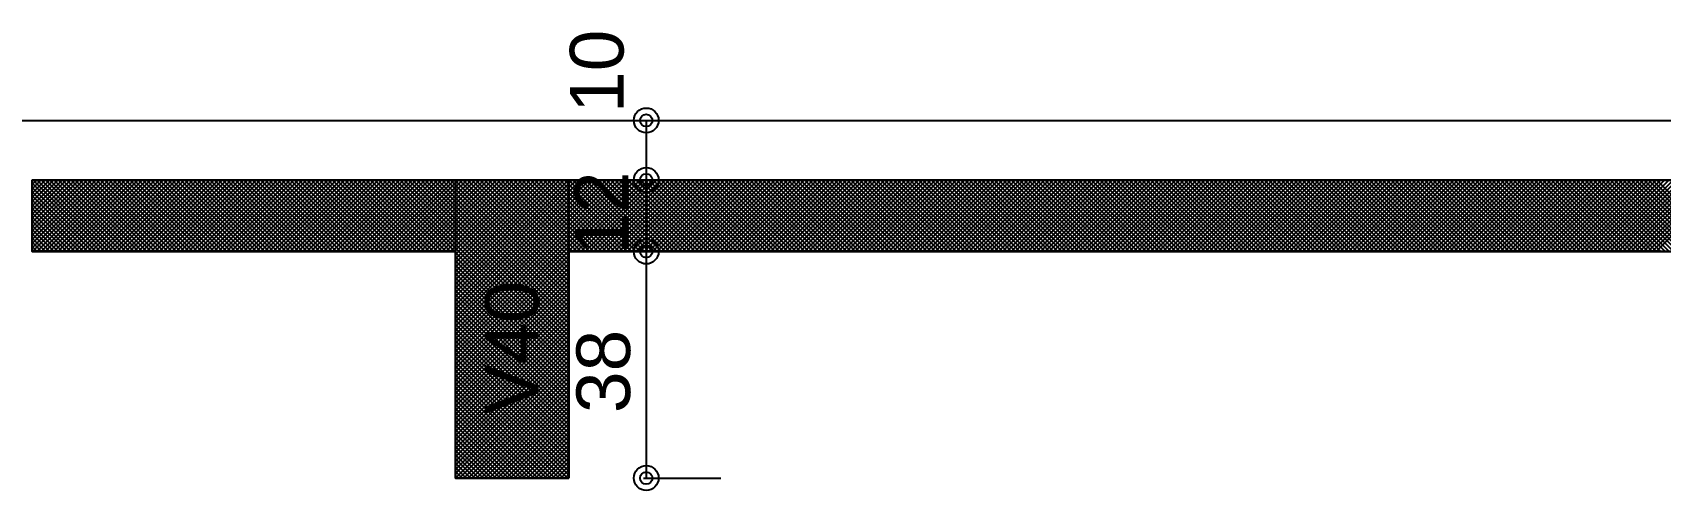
# Model space of a CAD drawing. Extents: x 0 to 119, y 0 to 84.
# Drawn here: x 45.95 to 51.41, y 77.29 to 78.83 of the extents above; entities that cross this region are included whole.
import ezdxf

# ---------------------------------------------------------------- set-up
doc = ezdxf.new("R2010")
doc.units = 0
doc.header["$MEASUREMENT"] = 0
for name, color, linetype in [('29', 9, 'CONTINUOUS'), ('3', 7, 'CONTINUOUS'), ('32', 250, 'CONTINUOUS'), ('6', 178, 'CONTINUOUS')]:
    doc.layers.add(name, color=color, linetype=linetype)
doc.styles.add('TQS_ARIAL', font='arial.ttf')

msp = doc.modelspace()

# ---------------------------------------------------------------- linework, layer by layer
at = {"layer": '29', "color": 9, "linetype": 'Continuous'}
for p, q in [((45.945593, 78.10481), (46.173057, 78.332273)), ((45.945593, 78.118952), (46.158915, 78.332273)), ((45.945593, 78.133094), (46.144773, 78.332273)), ((45.945593, 78.147236), (46.13063, 78.332273)), ((45.945593, 78.161378), (46.116488, 78.332273)), ((45.945593, 78.175521), (46.102346, 78.332273)), ((45.945593, 78.189663), (46.088204, 78.332273)), ((45.945593, 78.203805), (46.074062, 78.332273)), ((45.945593, 78.217947), (46.05992, 78.332273)), ((45.945593, 78.232089), (46.045778, 78.332273)), ((45.945593, 78.246231), (46.031636, 78.332273)), ((45.945593, 78.260373), (46.017493, 78.332273)), ((45.945593, 78.274516), (46.003351, 78.332273)), ((45.945593, 78.288658), (45.989209, 78.332273)), ((45.945593, 78.3028), (45.975067, 78.332273)), ((45.945593, 78.316942), (45.960925, 78.332273)), ((45.945593, 78.321352), (46.174672, 78.092273)), ((45.945593, 78.30721), (46.16053, 78.092273)), ((45.945593, 78.293068), (46.146388, 78.092273)), ((45.947199, 78.092273), (46.187199, 78.332273)), ((45.948815, 78.332273), (46.188815, 78.092273)), ((45.961341, 78.092273), (46.201341, 78.332273)), ((45.962957, 78.332273), (46.202957, 78.092273)), ((45.975483, 78.092273), (46.215483, 78.332273)), ((45.977099, 78.332273), (46.217099, 78.092273)), ((45.989625, 78.092273), (46.229625, 78.332273)), ((45.991241, 78.332273), (46.231241, 78.092273)), ((46.003768, 78.092273), (46.243768, 78.332273)), ((46.005383, 78.332273), (46.245383, 78.092273)), ((46.01791, 78.092273), (46.25791, 78.332273)), ((46.019525, 78.332273), (46.259525, 78.092273)), ((46.032052, 78.092273), (46.272052, 78.332273)), ((46.033667, 78.332273), (46.273667, 78.092273)), ((46.046194, 78.092273), (46.286194, 78.332273)), ((46.04781, 78.332273), (46.28781, 78.092273)), ((46.060336, 78.092273), (46.300336, 78.332273)), ((46.061952, 78.332273), (46.301952, 78.092273)), ((46.074478, 78.092273), (46.314478, 78.332273)), ((46.076094, 78.332273), (46.316094, 78.092273)), ((46.08862, 78.092273), (46.32862, 78.332273)), ((46.090236, 78.332273), (46.330236, 78.092273)), ((46.102763, 78.092273), (46.342763, 78.332273)), ((46.104378, 78.332273), (46.344378, 78.092273)), ((46.116905, 78.092273), (46.356905, 78.332273)), ((46.11852, 78.332273), (46.35852, 78.092273)), ((46.131047, 78.092273), (46.371047, 78.332273)), ((46.132662, 78.332273), (46.372662, 78.092273)), ((46.145189, 78.092273), (46.385189, 78.332273)), ((46.146804, 78.332273), (46.386804, 78.092273)), ((46.159331, 78.092273), (46.399331, 78.332273)), ((46.160947, 78.332273), (46.400947, 78.092273)), ((46.173473, 78.092273), (46.413473, 78.332273)), ((46.175089, 78.332273), (46.415089, 78.092273)), ((46.187615, 78.092273), (46.427615, 78.332273)), ((46.189231, 78.332273), (46.429231, 78.092273)), ((46.201757, 78.092273), (46.441757, 78.332273)), ((46.203373, 78.332273), (46.443373, 78.092273)), ((46.2159, 78.092273), (46.4559, 78.332273)), ((46.217515, 78.332273), (46.457515, 78.092273)), ((46.230042, 78.092273), (46.470042, 78.332273)), ((46.231657, 78.332273), (46.471657, 78.092273)), ((46.244184, 78.092273), (46.484184, 78.332273)), ((46.245799, 78.332273), (46.485799, 78.092273)), ((46.258326, 78.092273), (46.498326, 78.332273)), ((46.259942, 78.332273), (46.499942, 78.092273)), ((46.272468, 78.092273), (46.512468, 78.332273)), ((46.274084, 78.332273), (46.514084, 78.092273)), ((46.28661, 78.092273), (46.52661, 78.332273)), ((46.288226, 78.332273), (46.528226, 78.092273)), ((46.300752, 78.092273), (46.540752, 78.332273)), ((46.302368, 78.332273), (46.542368, 78.092273)), ((46.314895, 78.092273), (46.554895, 78.332273)), ((46.31651, 78.332273), (46.55651, 78.092273)), ((46.329037, 78.092273), (46.569037, 78.332273)), ((46.330652, 78.332273), (46.570652, 78.092273)), ((46.343179, 78.092273), (46.583179, 78.332273)), ((46.344794, 78.332273), (46.584794, 78.092273)), ((46.357321, 78.092273), (46.597321, 78.332273)), ((46.358936, 78.332273), (46.598936, 78.092273)), ((46.371463, 78.092273), (46.611463, 78.332273)), ((46.373079, 78.332273), (46.613079, 78.092273)), ((46.385605, 78.092273), (46.625605, 78.332273)), ((46.387221, 78.332273), (46.627221, 78.092273)), ((46.399747, 78.092273), (46.639747, 78.332273)), ((46.401363, 78.332273), (46.641363, 78.092273)), ((46.41389, 78.092273), (46.65389, 78.332273)), ((46.415505, 78.332273), (46.655505, 78.092273)), ((46.428032, 78.092273), (46.668032, 78.332273)), ((46.429647, 78.332273), (46.669647, 78.092273)), ((46.442174, 78.092273), (46.682174, 78.332273)), ((46.443789, 78.332273), (46.683789, 78.092273)), ((46.456316, 78.092273), (46.696316, 78.332273)), ((46.457931, 78.332273), (46.697931, 78.092273)), ((46.470458, 78.092273), (46.710458, 78.332273)), ((46.472074, 78.332273), (46.712074, 78.092273)), ((46.4846, 78.092273), (46.7246, 78.332273)), ((46.486216, 78.332273), (46.726216, 78.092273)), ((46.498742, 78.092273), (46.738742, 78.332273)), ((46.500358, 78.332273), (46.740358, 78.092273)), ((46.512884, 78.092273), (46.752884, 78.332273)), ((46.5145, 78.332273), (46.7545, 78.092273)), ((46.527027, 78.092273), (46.767027, 78.332273)), ((46.528642, 78.332273), (46.768642, 78.092273)), ((46.541169, 78.092273), (46.781169, 78.332273)), ((46.542784, 78.332273), (46.782784, 78.092273)), ((46.555311, 78.092273), (46.795311, 78.332273)), ((46.556926, 78.332273), (46.796926, 78.092273)), ((46.569453, 78.092273), (46.809453, 78.332273)), ((46.571069, 78.332273), (46.811069, 78.092273)), ((46.583595, 78.092273), (46.823595, 78.332273)), ((46.585211, 78.332273), (46.825211, 78.092273)), ((46.597737, 78.092273), (46.837737, 78.332273)), ((46.599353, 78.332273), (46.839353, 78.092273)), ((46.611879, 78.092273), (46.851879, 78.332273)), ((46.613495, 78.332273), (46.853495, 78.092273)), ((46.626022, 78.092273), (46.866022, 78.332273)), ((46.627637, 78.332273), (46.867637, 78.092273)), ((46.640164, 78.092273), (46.880164, 78.332273)), ((46.641779, 78.332273), (46.881779, 78.092273)), ((46.654306, 78.092273), (46.894306, 78.332273)), ((46.655921, 78.332273), (46.895921, 78.092273)), ((46.668448, 78.092273), (46.908448, 78.332273)), ((46.670063, 78.332273), (46.910063, 78.092273)), ((46.68259, 78.092273), (46.92259, 78.332273)), ((46.684206, 78.332273), (46.924206, 78.092273)), ((46.696732, 78.092273), (46.936732, 78.332273)), ((46.698348, 78.332273), (46.938348, 78.092273)), ((46.710874, 78.092273), (46.950874, 78.332273)), ((46.71249, 78.332273), (46.95249, 78.092273)), ((46.725016, 78.092273), (46.965016, 78.332273)), ((46.726632, 78.332273), (46.966632, 78.092273)), ((46.739159, 78.092273), (46.979159, 78.332273)), ((46.740774, 78.332273), (46.980774, 78.092273)), ((46.753301, 78.092273), (46.993301, 78.332273)), ((46.754916, 78.332273), (46.994916, 78.092273)), ((46.767443, 78.092273), (47.007443, 78.332273)), ((46.769058, 78.332273), (47.009058, 78.092273)), ((46.781585, 78.092273), (47.021585, 78.332273)), ((46.783201, 78.332273), (47.023201, 78.092273)), ((46.795727, 78.092273), (47.035727, 78.332273)), ((46.797343, 78.332273), (47.037343, 78.092273)), ((46.809869, 78.092273), (47.049869, 78.332273)), ((46.811485, 78.332273), (47.051485, 78.092273)), ((46.824011, 78.092273), (47.064011, 78.332273)), ((46.825627, 78.332273), (47.065627, 78.092273)), ((46.838154, 78.092273), (47.078154, 78.332273)), ((46.839769, 78.332273), (47.079769, 78.092273)), ((46.852296, 78.092273), (47.092296, 78.332273)), ((46.853911, 78.332273), (47.093911, 78.092273)), ((46.866438, 78.092273), (47.106438, 78.332273)), ((46.868053, 78.332273), (47.108053, 78.092273)), ((46.88058, 78.092273), (47.12058, 78.332273)), ((46.882196, 78.332273), (47.122196, 78.092273)), ((46.894722, 78.092273), (47.134722, 78.332273)), ((46.896338, 78.332273), (47.136338, 78.092273)), ((46.908864, 78.092273), (47.148864, 78.332273)), ((46.91048, 78.332273), (47.15048, 78.092273)), ((46.923006, 78.092273), (47.163006, 78.332273)), ((46.924622, 78.332273), (47.164622, 78.092273)), ((46.937149, 78.092273), (47.177149, 78.332273)), ((46.938764, 78.332273), (47.178764, 78.092273)), ((46.951291, 78.092273), (47.191291, 78.332273)), ((46.952906, 78.332273), (47.192906, 78.092273)), ((46.965433, 78.092273), (47.205433, 78.332273)), ((46.967048, 78.332273), (47.207048, 78.092273)), ((46.979575, 78.092273), (47.219575, 78.332273)), ((46.98119, 78.332273), (47.22119, 78.092273)), ((46.993717, 78.092273), (47.233717, 78.332273)), ((46.995333, 78.332273), (47.235333, 78.092273)), ((47.007859, 78.092273), (47.247859, 78.332273)), ((47.009475, 78.332273), (47.249475, 78.092273)), ((47.022001, 78.092273), (47.262001, 78.332273)), ((47.023617, 78.332273), (47.263617, 78.092273)), ((47.036143, 78.092273), (47.276143, 78.332273)), ((47.037759, 78.332273), (47.277759, 78.092273)), ((47.050286, 78.092273), (47.290286, 78.332273)), ((47.051901, 78.332273), (47.291901, 78.092273)), ((47.064428, 78.092273), (47.304428, 78.332273)), ((47.066043, 78.332273), (47.306043, 78.092273)), ((47.07857, 78.092273), (47.31857, 78.332273)), ((47.080185, 78.332273), (47.320185, 78.092273)), ((47.092712, 78.092273), (47.332712, 78.332273)), ((47.094328, 78.332273), (47.334328, 78.092273)), ((47.106854, 78.092273), (47.346854, 78.332273)), ((47.10847, 78.332273), (47.34847, 78.092273)), ((47.120996, 78.092273), (47.360996, 78.332273)), ((47.122612, 78.332273), (47.362612, 78.092273)), ((47.135138, 78.092273), (47.365677, 78.322812)), ((47.136754, 78.332273), (47.365677, 78.10335)), ((47.149281, 78.092273), (47.365677, 78.30867)), ((47.150896, 78.332273), (47.365677, 78.117492)), ((47.163423, 78.092273), (47.365677, 78.294528)), ((47.165038, 78.332273), (47.365677, 78.131635)), ((47.177565, 78.092273), (47.365677, 78.280385)), ((47.17918, 78.332273), (47.365677, 78.145777)), ((47.193322, 78.332273), (47.365677, 78.159919)), ((47.207465, 78.332273), (47.365677, 78.174061)), ((47.221607, 78.332273), (47.365677, 78.188203)), ((47.235749, 78.332273), (47.365677, 78.202345)), ((47.249891, 78.332273), (47.365677, 78.216487)), ((47.264033, 78.332273), (47.365677, 78.230629)), ((47.278175, 78.332273), (47.365677, 78.244772)), ((47.292317, 78.332273), (47.365677, 78.258914)), ((47.30646, 78.332273), (47.365677, 78.273056)), ((47.320602, 78.332273), (47.365677, 78.287198)), ((47.334744, 78.332273), (47.365677, 78.30134)), ((47.348886, 78.332273), (47.365677, 78.315482)), ((47.363028, 78.332273), (47.365677, 78.329624)), ((47.365677, 77.955116), (47.742834, 78.332273)), ((47.365677, 77.969258), (47.728692, 78.332273)), ((47.365677, 77.983401), (47.71455, 78.332273)), ((47.365677, 77.997543), (47.700408, 78.332273)), ((47.365677, 78.011685), (47.686265, 78.332273)), ((47.365677, 78.025827), (47.672123, 78.332273)), ((47.365677, 78.039969), (47.657981, 78.332273)), ((47.365677, 78.054111), (47.643839, 78.332273)), ((47.365677, 78.068253), (47.629697, 78.332273)), ((47.365677, 78.082396), (47.615555, 78.332273)), ((47.365677, 78.096538), (47.601413, 78.332273)), ((47.365677, 78.11068), (47.58727, 78.332273)), ((47.365677, 78.124822), (47.573128, 78.332273)), ((47.365677, 78.138964), (47.558986, 78.332273)), ((47.365677, 78.153106), (47.544844, 78.332273)), ((47.365677, 78.167248), (47.530702, 78.332273)), ((47.365677, 78.181391), (47.51656, 78.332273)), ((47.365677, 78.195533), (47.502418, 78.332273)), ((47.365677, 78.209675), (47.488276, 78.332273)), ((47.365677, 78.223817), (47.474133, 78.332273)), ((47.365677, 78.237959), (47.459991, 78.332273)), ((47.365677, 78.252101), (47.445849, 78.332273)), ((47.365677, 78.266243), (47.431707, 78.332273)), ((47.365677, 78.280385), (47.417565, 78.332273)), ((47.365677, 78.294528), (47.403423, 78.332273)), ((47.365677, 78.30867), (47.389281, 78.332273)), ((47.365677, 78.322812), (47.375138, 78.332273)), ((47.365677, 78.329624), (47.745677, 77.949624)), ((47.365677, 77.940974), (47.745677, 78.320974)), ((47.365677, 78.315482), (47.745677, 77.935482)), ((47.365677, 77.926832), (47.745677, 78.306832)), ((47.365677, 78.30134), (47.745677, 77.92134)), ((47.365677, 77.91269), (47.745677, 78.29269)), ((47.365677, 78.287198), (47.745677, 77.907198)), ((47.37717, 78.332273), (47.745677, 77.963767)), ((47.391312, 78.332273), (47.745677, 77.977909)), ((47.405455, 78.332273), (47.745677, 77.992051)), ((47.419597, 78.332273), (47.745677, 78.006193)), ((47.433739, 78.332273), (47.745677, 78.020335)), ((47.447881, 78.332273), (47.745677, 78.034477)), ((47.462023, 78.332273), (47.745677, 78.048619)), ((47.476165, 78.332273), (47.745677, 78.062762)), ((47.490307, 78.332273), (47.745677, 78.076904)), ((47.504449, 78.332273), (47.745677, 78.091046)), ((47.518592, 78.332273), (47.745677, 78.105188)), ((47.532734, 78.332273), (47.745677, 78.11933)), ((47.546876, 78.332273), (47.745677, 78.133472)), ((47.561018, 78.332273), (47.745677, 78.147614)), ((47.57516, 78.332273), (47.745677, 78.161756)), ((47.589302, 78.332273), (47.745677, 78.175899)), ((47.603444, 78.332273), (47.745677, 78.190041)), ((47.617587, 78.332273), (47.745677, 78.204183)), ((47.631729, 78.332273), (47.745677, 78.218325)), ((47.645871, 78.332273), (47.745677, 78.232467)), ((47.660013, 78.332273), (47.745677, 78.246609)), ((47.674155, 78.332273), (47.745677, 78.260751)), ((47.688297, 78.332273), (47.745677, 78.274894)), ((47.702439, 78.332273), (47.745677, 78.289036)), ((47.716582, 78.332273), (47.745677, 78.303178)), ((47.730724, 78.332273), (47.745677, 78.31732)), ((47.745677, 78.0947), (47.98325, 78.332273)), ((47.745677, 78.108842), (47.969108, 78.332273)), ((47.745677, 78.122984), (47.954966, 78.332273)), ((47.745677, 78.137126), (47.940824, 78.332273)), ((47.745677, 78.151269), (47.926682, 78.332273)), ((47.745677, 78.165411), (47.91254, 78.332273)), ((47.745677, 78.179553), (47.898397, 78.332273)), ((47.745677, 78.193695), (47.884255, 78.332273)), ((47.745677, 78.207837), (47.870113, 78.332273)), ((47.745677, 78.221979), (47.855971, 78.332273)), ((47.745677, 78.236121), (47.841829, 78.332273)), ((47.745677, 78.250264), (47.827687, 78.332273)), ((47.745677, 78.264406), (47.813545, 78.332273)), ((47.745677, 78.278548), (47.799402, 78.332273)), ((47.745677, 78.29269), (47.78526, 78.332273)), ((47.745677, 78.306832), (47.771118, 78.332273)), ((47.745677, 78.320974), (47.756976, 78.332273)), ((47.745677, 78.332273), (47.984866, 78.092273)), ((47.745677, 78.31732), (47.970724, 78.092273)), ((47.745677, 78.303178), (47.956582, 78.092273)), ((47.745677, 78.289036), (47.942439, 78.092273)), ((47.757392, 78.092273), (47.997392, 78.332273)), ((47.759008, 78.332273), (47.999008, 78.092273)), ((47.771535, 78.092273), (48.011535, 78.332273)), ((47.77315, 78.332273), (48.01315, 78.092273)), ((47.785677, 78.092273), (48.025677, 78.332273)), ((47.787292, 78.332273), (48.027292, 78.092273)), ((47.799819, 78.092273), (48.039819, 78.332273)), ((47.801434, 78.332273), (48.041434, 78.092273)), ((47.813961, 78.092273), (48.053961, 78.332273)), ((47.815576, 78.332273), (48.055576, 78.092273)), ((47.828103, 78.092273), (48.068103, 78.332273)), ((47.829719, 78.332273), (48.069719, 78.092273)), ((47.842245, 78.092273), (48.082245, 78.332273)), ((47.843861, 78.332273), (48.083861, 78.092273)), ((47.856387, 78.092273), (48.096387, 78.332273)), ((47.858003, 78.332273), (48.098003, 78.092273)), ((47.870529, 78.092273), (48.110529, 78.332273)), ((47.872145, 78.332273), (48.112145, 78.092273)), ((47.884672, 78.092273), (48.124672, 78.332273)), ((47.886287, 78.332273), (48.126287, 78.092273)), ((47.898814, 78.092273), (48.138814, 78.332273)), ((47.900429, 78.332273), (48.140429, 78.092273)), ((47.912956, 78.092273), (48.152956, 78.332273)), ((47.914571, 78.332273), (48.154571, 78.092273)), ((47.927098, 78.092273), (48.167098, 78.332273)), ((47.928714, 78.332273), (48.168714, 78.092273)), ((47.94124, 78.092273), (48.18124, 78.332273)), ((47.942856, 78.332273), (48.182856, 78.092273)), ((47.955382, 78.092273), (48.195382, 78.332273)), ((47.956998, 78.332273), (48.196998, 78.092273)), ((47.969524, 78.092273), (48.209524, 78.332273)), ((47.97114, 78.332273), (48.21114, 78.092273)), ((47.983667, 78.092273), (48.223667, 78.332273)), ((47.985282, 78.332273), (48.225282, 78.092273)), ((47.997809, 78.092273), (48.237809, 78.332273)), ((47.999424, 78.332273), (48.239424, 78.092273)), ((48.011951, 78.092273), (48.251951, 78.332273)), ((48.013566, 78.332273), (48.253566, 78.092273)), ((48.026093, 78.092273), (48.266093, 78.332273)), ((48.027708, 78.332273), (48.267708, 78.092273)), ((48.040235, 78.092273), (48.280235, 78.332273)), ((48.041851, 78.332273), (48.281851, 78.092273)), ((48.054377, 78.092273), (48.294377, 78.332273)), ((48.055993, 78.332273), (48.295993, 78.092273)), ((48.068519, 78.092273), (48.308519, 78.332273)), ((48.070135, 78.332273), (48.310135, 78.092273)), ((48.082662, 78.092273), (48.322662, 78.332273)), ((48.084277, 78.332273), (48.324277, 78.092273)), ((48.096804, 78.092273), (48.336804, 78.332273)), ((48.098419, 78.332273), (48.338419, 78.092273)), ((48.110946, 78.092273), (48.350946, 78.332273)), ((48.112561, 78.332273), (48.352561, 78.092273)), ((48.125088, 78.092273), (48.365088, 78.332273)), ((48.126703, 78.332273), (48.366703, 78.092273)), ((48.13923, 78.092273), (48.37923, 78.332273)), ((48.140846, 78.332273), (48.380846, 78.092273)), ((48.153372, 78.092273), (48.393372, 78.332273)), ((48.154988, 78.332273), (48.394988, 78.092273)), ((48.167514, 78.092273), (48.407514, 78.332273)), ((48.16913, 78.332273), (48.40913, 78.092273)), ((48.181656, 78.092273), (48.421656, 78.332273)), ((48.183272, 78.332273), (48.423272, 78.092273)), ((48.195799, 78.092273), (48.435799, 78.332273)), ((48.197414, 78.332273), (48.437414, 78.092273)), ((48.209941, 78.092273), (48.449941, 78.332273)), ((48.211556, 78.332273), (48.451556, 78.092273)), ((48.224083, 78.092273), (48.464083, 78.332273)), ((48.225698, 78.332273), (48.465698, 78.092273)), ((48.238225, 78.092273), (48.478225, 78.332273)), ((48.239841, 78.332273), (48.479841, 78.092273)), ((48.252367, 78.092273), (48.492367, 78.332273)), ((48.253983, 78.332273), (48.493983, 78.092273)), ((48.266509, 78.092273), (48.506509, 78.332273)), ((48.268125, 78.332273), (48.508125, 78.092273)), ((48.280651, 78.092273), (48.520651, 78.332273)), ((48.282267, 78.332273), (48.522267, 78.092273)), ((48.294794, 78.092273), (48.534794, 78.332273)), ((48.296409, 78.332273), (48.536409, 78.092273)), ((48.308936, 78.092273), (48.548936, 78.332273)), ((48.310551, 78.332273), (48.550551, 78.092273)), ((48.323078, 78.092273), (48.563078, 78.332273)), ((48.324693, 78.332273), (48.564693, 78.092273)), ((48.33722, 78.092273), (48.57722, 78.332273)), ((48.338835, 78.332273), (48.578835, 78.092273)), ((48.351362, 78.092273), (48.591362, 78.332273)), ((48.352978, 78.332273), (48.592978, 78.092273)), ((48.365504, 78.092273), (48.605504, 78.332273)), ((48.36712, 78.332273), (48.60712, 78.092273)), ((48.379646, 78.092273), (48.619646, 78.332273)), ((48.381262, 78.332273), (48.621262, 78.092273)), ((48.393788, 78.092273), (48.633788, 78.332273)), ((48.395404, 78.332273), (48.635404, 78.092273)), ((48.407931, 78.092273), (48.647931, 78.332273)), ((48.409546, 78.332273), (48.649546, 78.092273)), ((48.422073, 78.092273), (48.662073, 78.332273)), ((48.423688, 78.332273), (48.663688, 78.092273)), ((48.436215, 78.092273), (48.676215, 78.332273)), ((48.43783, 78.332273), (48.67783, 78.092273)), ((48.450357, 78.092273), (48.690357, 78.332273)), ((48.451973, 78.332273), (48.691973, 78.092273)), ((48.464499, 78.092273), (48.704499, 78.332273)), ((48.466115, 78.332273), (48.706115, 78.092273)), ((48.478641, 78.092273), (48.718641, 78.332273)), ((48.480257, 78.332273), (48.720257, 78.092273)), ((48.492783, 78.092273), (48.732783, 78.332273)), ((48.494399, 78.332273), (48.734399, 78.092273)), ((48.506926, 78.092273), (48.746926, 78.332273)), ((48.508541, 78.332273), (48.748541, 78.092273)), ((48.521068, 78.092273), (48.761068, 78.332273)), ((48.522683, 78.332273), (48.762683, 78.092273)), ((48.53521, 78.092273), (48.77521, 78.332273)), ((48.536825, 78.332273), (48.776825, 78.092273)), ((48.549352, 78.092273), (48.789352, 78.332273)), ((48.550968, 78.332273), (48.790968, 78.092273)), ((48.563494, 78.092273), (48.803494, 78.332273)), ((48.56511, 78.332273), (48.80511, 78.092273)), ((48.577636, 78.092273), (48.817636, 78.332273)), ((48.579252, 78.332273), (48.819252, 78.092273)), ((48.591778, 78.092273), (48.831778, 78.332273)), ((48.593394, 78.332273), (48.833394, 78.092273)), ((48.605921, 78.092273), (48.845921, 78.332273)), ((48.607536, 78.332273), (48.847536, 78.092273)), ((48.620063, 78.092273), (48.860063, 78.332273)), ((48.621678, 78.332273), (48.861678, 78.092273)), ((48.634205, 78.092273), (48.874205, 78.332273)), ((48.63582, 78.332273), (48.87582, 78.092273)), ((48.648347, 78.092273), (48.888347, 78.332273)), ((48.649962, 78.332273), (48.889962, 78.092273)), ((48.662489, 78.092273), (48.902489, 78.332273)), ((48.664105, 78.332273), (48.904105, 78.092273)), ((48.676631, 78.092273), (48.916631, 78.332273)), ((48.678247, 78.332273), (48.918247, 78.092273)), ((48.690773, 78.092273), (48.930773, 78.332273)), ((48.692389, 78.332273), (48.932389, 78.092273)), ((48.704915, 78.092273), (48.944915, 78.332273)), ((48.706531, 78.332273), (48.946531, 78.092273)), ((48.719058, 78.092273), (48.959058, 78.332273)), ((48.720673, 78.332273), (48.960673, 78.092273)), ((48.7332, 78.092273), (48.9732, 78.332273)), ((48.734815, 78.332273), (48.974815, 78.092273)), ((48.747342, 78.092273), (48.987342, 78.332273)), ((48.748957, 78.332273), (48.988957, 78.092273)), ((48.761484, 78.092273), (49.001484, 78.332273)), ((48.7631, 78.332273), (49.0031, 78.092273)), ((48.775626, 78.092273), (49.015626, 78.332273)), ((48.777242, 78.332273), (49.017242, 78.092273)), ((48.789768, 78.092273), (49.029768, 78.332273)), ((48.791384, 78.332273), (49.031384, 78.092273)), ((48.80391, 78.092273), (49.04391, 78.332273)), ((48.805526, 78.332273), (49.045526, 78.092273)), ((48.818053, 78.092273), (49.058053, 78.332273)), ((48.819668, 78.332273), (49.059668, 78.092273)), ((48.832195, 78.092273), (49.072195, 78.332273)), ((48.83381, 78.332273), (49.07381, 78.092273)), ((48.846337, 78.092273), (49.086337, 78.332273)), ((48.847952, 78.332273), (49.087952, 78.092273)), ((48.860479, 78.092273), (49.100479, 78.332273)), ((48.862094, 78.332273), (49.102094, 78.092273)), ((48.874621, 78.092273), (49.114621, 78.332273)), ((48.876237, 78.332273), (49.116237, 78.092273)), ((48.888763, 78.092273), (49.128763, 78.332273)), ((48.890379, 78.332273), (49.130379, 78.092273)), ((48.902905, 78.092273), (49.142905, 78.332273)), ((48.904521, 78.332273), (49.144521, 78.092273)), ((48.917048, 78.092273), (49.157048, 78.332273)), ((48.918663, 78.332273), (49.158663, 78.092273)), ((48.93119, 78.092273), (49.17119, 78.332273)), ((48.932805, 78.332273), (49.172805, 78.092273)), ((48.945332, 78.092273), (49.185332, 78.332273)), ((48.946947, 78.332273), (49.186947, 78.092273)), ((48.959474, 78.092273), (49.199474, 78.332273)), ((48.961089, 78.332273), (49.201089, 78.092273)), ((48.973616, 78.092273), (49.213616, 78.332273)), ((48.975232, 78.332273), (49.215232, 78.092273)), ((48.987758, 78.092273), (49.227758, 78.332273)), ((48.989374, 78.332273), (49.229374, 78.092273)), ((49.0019, 78.092273), (49.2419, 78.332273)), ((49.003516, 78.332273), (49.243516, 78.092273)), ((49.016042, 78.092273), (49.256042, 78.332273)), ((49.017658, 78.332273), (49.257658, 78.092273)), ((49.030185, 78.092273), (49.270185, 78.332273)), ((49.0318, 78.332273), (49.2718, 78.092273)), ((49.044327, 78.092273), (49.284327, 78.332273)), ((49.045942, 78.332273), (49.285942, 78.092273)), ((49.058469, 78.092273), (49.298469, 78.332273)), ((49.060084, 78.332273), (49.300084, 78.092273)), ((49.072611, 78.092273), (49.312611, 78.332273)), ((49.074227, 78.332273), (49.314227, 78.092273)), ((49.086753, 78.092273), (49.326753, 78.332273)), ((49.088369, 78.332273), (49.328369, 78.092273)), ((49.100895, 78.092273), (49.340895, 78.332273)), ((49.102511, 78.332273), (49.342511, 78.092273)), ((49.115037, 78.092273), (49.355037, 78.332273)), ((49.116653, 78.332273), (49.356653, 78.092273)), ((49.12918, 78.092273), (49.36918, 78.332273)), ((49.130795, 78.332273), (49.370795, 78.092273)), ((49.143322, 78.092273), (49.383322, 78.332273)), ((49.144937, 78.332273), (49.384937, 78.092273)), ((49.157464, 78.092273), (49.397464, 78.332273)), ((49.159079, 78.332273), (49.399079, 78.092273)), ((49.171606, 78.092273), (49.411606, 78.332273)), ((49.173221, 78.332273), (49.413221, 78.092273)), ((49.185748, 78.092273), (49.425748, 78.332273)), ((49.187364, 78.332273), (49.427364, 78.092273)), ((49.19989, 78.092273), (49.43989, 78.332273)), ((49.201506, 78.332273), (49.441506, 78.092273)), ((49.214032, 78.092273), (49.454032, 78.332273)), ((49.215648, 78.332273), (49.455648, 78.092273)), ((49.228174, 78.092273), (49.468174, 78.332273)), ((49.22979, 78.332273), (49.46979, 78.092273)), ((49.242317, 78.092273), (49.482317, 78.332273)), ((49.243932, 78.332273), (49.483932, 78.092273)), ((49.256459, 78.092273), (49.496459, 78.332273)), ((49.258074, 78.332273), (49.498074, 78.092273)), ((49.270601, 78.092273), (49.510601, 78.332273)), ((49.272216, 78.332273), (49.512216, 78.092273)), ((49.284743, 78.092273), (49.524743, 78.332273)), ((49.286359, 78.332273), (49.526359, 78.092273)), ((49.298885, 78.092273), (49.538885, 78.332273)), ((49.300501, 78.332273), (49.540501, 78.092273)), ((49.313027, 78.092273), (49.553027, 78.332273)), ((49.314643, 78.332273), (49.554643, 78.092273)), ((49.327169, 78.092273), (49.567169, 78.332273)), ((49.328785, 78.332273), (49.568785, 78.092273)), ((49.341312, 78.092273), (49.581312, 78.332273)), ((49.342927, 78.332273), (49.582927, 78.092273)), ((49.355454, 78.092273), (49.595454, 78.332273)), ((49.357069, 78.332273), (49.597069, 78.092273)), ((49.369596, 78.092273), (49.609596, 78.332273)), ((49.371211, 78.332273), (49.611211, 78.092273)), ((49.383738, 78.092273), (49.623738, 78.332273)), ((49.385354, 78.332273), (49.625354, 78.092273)), ((49.39788, 78.092273), (49.63788, 78.332273)), ((49.399496, 78.332273), (49.639496, 78.092273)), ((49.412022, 78.092273), (49.652022, 78.332273)), ((49.413638, 78.332273), (49.653638, 78.092273)), ((49.426164, 78.092273), (49.666164, 78.332273)), ((49.42778, 78.332273), (49.66778, 78.092273)), ((49.440307, 78.092273), (49.680307, 78.332273)), ((49.441922, 78.332273), (49.681922, 78.092273)), ((49.454449, 78.092273), (49.694449, 78.332273)), ((49.456064, 78.332273), (49.696064, 78.092273)), ((49.468591, 78.092273), (49.708591, 78.332273)), ((49.470206, 78.332273), (49.710206, 78.092273)), ((49.482733, 78.092273), (49.722733, 78.332273)), ((49.484348, 78.332273), (49.724348, 78.092273)), ((49.496875, 78.092273), (49.736875, 78.332273)), ((49.498491, 78.332273), (49.738491, 78.092273)), ((49.511017, 78.092273), (49.751017, 78.332273)), ((49.512633, 78.332273), (49.752633, 78.092273)), ((49.525159, 78.092273), (49.765159, 78.332273)), ((49.526775, 78.332273), (49.766775, 78.092273)), ((49.539301, 78.092273), (49.779301, 78.332273)), ((49.540917, 78.332273), (49.780917, 78.092273)), ((49.553444, 78.092273), (49.793444, 78.332273)), ((49.555059, 78.332273), (49.795059, 78.092273)), ((49.567586, 78.092273), (49.807586, 78.332273)), ((49.569201, 78.332273), (49.809201, 78.092273)), ((49.581728, 78.092273), (49.821728, 78.332273)), ((49.583343, 78.332273), (49.823343, 78.092273)), ((49.59587, 78.092273), (49.83587, 78.332273)), ((49.597486, 78.332273), (49.837486, 78.092273)), ((49.610012, 78.092273), (49.850012, 78.332273)), ((49.611628, 78.332273), (49.851628, 78.092273)), ((49.624154, 78.092273), (49.864154, 78.332273)), ((49.62577, 78.332273), (49.86577, 78.092273)), ((49.638296, 78.092273), (49.878296, 78.332273)), ((49.639912, 78.332273), (49.879912, 78.092273)), ((49.652439, 78.092273), (49.892439, 78.332273)), ((49.654054, 78.332273), (49.894054, 78.092273)), ((49.666581, 78.092273), (49.906581, 78.332273)), ((49.668196, 78.332273), (49.908196, 78.092273)), ((49.680723, 78.092273), (49.920723, 78.332273)), ((49.682338, 78.332273), (49.922338, 78.092273)), ((49.694865, 78.092273), (49.934865, 78.332273)), ((49.69648, 78.332273), (49.93648, 78.092273)), ((49.709007, 78.092273), (49.949007, 78.332273)), ((49.710623, 78.332273), (49.950623, 78.092273)), ((49.723149, 78.092273), (49.963149, 78.332273)), ((49.724765, 78.332273), (49.964765, 78.092273)), ((49.737291, 78.092273), (49.977291, 78.332273)), ((49.738907, 78.332273), (49.978907, 78.092273)), ((49.751434, 78.092273), (49.991434, 78.332273)), ((49.753049, 78.332273), (49.993049, 78.092273)), ((49.765576, 78.092273), (50.005576, 78.332273)), ((49.767191, 78.332273), (50.007191, 78.092273)), ((49.779718, 78.092273), (50.019718, 78.332273)), ((49.781333, 78.332273), (50.021333, 78.092273)), ((49.79386, 78.092273), (50.03386, 78.332273)), ((49.795475, 78.332273), (50.035475, 78.092273)), ((49.808002, 78.092273), (50.048002, 78.332273)), ((49.809618, 78.332273), (50.049618, 78.092273)), ((49.822144, 78.092273), (50.062144, 78.332273)), ((49.82376, 78.332273), (50.06376, 78.092273)), ((49.836286, 78.092273), (50.076286, 78.332273)), ((49.837902, 78.332273), (50.077902, 78.092273)), ((49.850428, 78.092273), (50.090428, 78.332273)), ((49.852044, 78.332273), (50.092044, 78.092273)), ((49.864571, 78.092273), (50.104571, 78.332273)), ((49.866186, 78.332273), (50.106186, 78.092273)), ((49.878713, 78.092273), (50.118713, 78.332273)), ((49.880328, 78.332273), (50.120328, 78.092273)), ((49.892855, 78.092273), (50.132855, 78.332273)), ((49.89447, 78.332273), (50.13447, 78.092273)), ((49.906997, 78.092273), (50.146997, 78.332273)), ((49.908613, 78.332273), (50.148613, 78.092273)), ((49.921139, 78.092273), (50.161139, 78.332273)), ((49.922755, 78.332273), (50.162755, 78.092273)), ((49.935281, 78.092273), (50.175281, 78.332273)), ((49.936897, 78.332273), (50.176897, 78.092273)), ((49.949423, 78.092273), (50.189423, 78.332273)), ((49.951039, 78.332273), (50.191039, 78.092273)), ((49.963566, 78.092273), (50.203566, 78.332273)), ((49.965181, 78.332273), (50.205181, 78.092273)), ((49.977708, 78.092273), (50.217708, 78.332273)), ((49.979323, 78.332273), (50.219323, 78.092273)), ((49.99185, 78.092273), (50.23185, 78.332273)), ((49.993465, 78.332273), (50.233465, 78.092273)), ((50.005992, 78.092273), (50.245992, 78.332273)), ((50.007607, 78.332273), (50.247607, 78.092273)), ((50.020134, 78.092273), (50.260134, 78.332273)), ((50.02175, 78.332273), (50.26175, 78.092273)), ((50.034276, 78.092273), (50.274276, 78.332273)), ((50.035892, 78.332273), (50.275892, 78.092273)), ((50.048418, 78.092273), (50.288418, 78.332273)), ((50.050034, 78.332273), (50.290034, 78.092273)), ((50.062561, 78.092273), (50.302561, 78.332273)), ((50.064176, 78.332273), (50.304176, 78.092273)), ((50.076703, 78.092273), (50.316703, 78.332273)), ((50.078318, 78.332273), (50.318318, 78.092273)), ((50.090845, 78.092273), (50.330845, 78.332273)), ((50.09246, 78.332273), (50.33246, 78.092273)), ((50.104987, 78.092273), (50.344987, 78.332273)), ((50.106602, 78.332273), (50.346602, 78.092273)), ((50.119129, 78.092273), (50.359129, 78.332273)), ((50.120745, 78.332273), (50.360745, 78.092273)), ((50.133271, 78.092273), (50.373271, 78.332273)), ((50.134887, 78.332273), (50.374887, 78.092273)), ((50.147413, 78.092273), (50.387413, 78.332273)), ((50.149029, 78.332273), (50.389029, 78.092273)), ((50.161555, 78.092273), (50.401555, 78.332273)), ((50.163171, 78.332273), (50.403171, 78.092273)), ((50.175698, 78.092273), (50.415698, 78.332273)), ((50.177313, 78.332273), (50.417313, 78.092273)), ((50.18984, 78.092273), (50.42984, 78.332273)), ((50.191455, 78.332273), (50.431455, 78.092273)), ((50.203982, 78.092273), (50.443982, 78.332273)), ((50.205597, 78.332273), (50.445597, 78.092273)), ((50.218124, 78.092273), (50.458124, 78.332273)), ((50.21974, 78.332273), (50.45974, 78.092273)), ((50.232266, 78.092273), (50.472266, 78.332273)), ((50.233882, 78.332273), (50.473882, 78.092273)), ((50.246408, 78.092273), (50.486408, 78.332273)), ((50.248024, 78.332273), (50.488024, 78.092273)), ((50.26055, 78.092273), (50.50055, 78.332273)), ((50.262166, 78.332273), (50.502166, 78.092273)), ((50.274693, 78.092273), (50.514693, 78.332273)), ((50.276308, 78.332273), (50.516308, 78.092273)), ((50.288835, 78.092273), (50.528835, 78.332273)), ((50.29045, 78.332273), (50.53045, 78.092273)), ((50.302977, 78.092273), (50.542977, 78.332273)), ((50.304592, 78.332273), (50.544592, 78.092273)), ((50.317119, 78.092273), (50.557119, 78.332273)), ((50.318734, 78.332273), (50.558734, 78.092273)), ((50.331261, 78.092273), (50.571261, 78.332273)), ((50.332877, 78.332273), (50.572877, 78.092273)), ((50.345403, 78.092273), (50.585403, 78.332273)), ((50.347019, 78.332273), (50.587019, 78.092273)), ((50.359545, 78.092273), (50.599545, 78.332273)), ((50.361161, 78.332273), (50.601161, 78.092273)), ((50.373687, 78.092273), (50.613687, 78.332273)), ((50.375303, 78.332273), (50.615303, 78.092273)), ((50.38783, 78.092273), (50.62783, 78.332273)), ((50.389445, 78.332273), (50.629445, 78.092273)), ((50.401972, 78.092273), (50.641972, 78.332273)), ((50.403587, 78.332273), (50.643587, 78.092273)), ((50.416114, 78.092273), (50.656114, 78.332273)), ((50.417729, 78.332273), (50.657729, 78.092273)), ((50.430256, 78.092273), (50.670256, 78.332273)), ((50.431872, 78.332273), (50.671872, 78.092273)), ((50.444398, 78.092273), (50.684398, 78.332273)), ((50.446014, 78.332273), (50.686014, 78.092273)), ((50.45854, 78.092273), (50.69854, 78.332273)), ((50.460156, 78.332273), (50.700156, 78.092273)), ((50.472682, 78.092273), (50.712682, 78.332273)), ((50.474298, 78.332273), (50.714298, 78.092273)), ((50.486825, 78.092273), (50.726825, 78.332273)), ((50.48844, 78.332273), (50.72844, 78.092273)), ((50.500967, 78.092273), (50.740967, 78.332273)), ((50.502582, 78.332273), (50.742582, 78.092273)), ((50.515109, 78.092273), (50.755109, 78.332273)), ((50.516724, 78.332273), (50.756724, 78.092273)), ((50.529251, 78.092273), (50.769251, 78.332273)), ((50.530866, 78.332273), (50.770866, 78.092273)), ((50.543393, 78.092273), (50.783393, 78.332273)), ((50.545009, 78.332273), (50.785009, 78.092273)), ((50.557535, 78.092273), (50.797535, 78.332273)), ((50.559151, 78.332273), (50.799151, 78.092273)), ((50.571677, 78.092273), (50.811677, 78.332273)), ((50.573293, 78.332273), (50.813293, 78.092273)), ((50.58582, 78.092273), (50.82582, 78.332273)), ((50.587435, 78.332273), (50.827435, 78.092273)), ((50.599962, 78.092273), (50.839962, 78.332273)), ((50.601577, 78.332273), (50.841577, 78.092273)), ((50.614104, 78.092273), (50.854104, 78.332273)), ((50.615719, 78.332273), (50.855719, 78.092273)), ((50.628246, 78.092273), (50.868246, 78.332273)), ((50.629861, 78.332273), (50.869861, 78.092273)), ((50.642388, 78.092273), (50.882388, 78.332273)), ((50.644004, 78.332273), (50.884004, 78.092273)), ((50.65653, 78.092273), (50.89653, 78.332273)), ((50.658146, 78.332273), (50.898146, 78.092273)), ((50.670672, 78.092273), (50.910672, 78.332273)), ((50.672288, 78.332273), (50.912288, 78.092273)), ((50.684814, 78.092273), (50.924814, 78.332273)), ((50.68643, 78.332273), (50.92643, 78.092273)), ((50.698957, 78.092273), (50.938957, 78.332273)), ((50.700572, 78.332273), (50.940572, 78.092273)), ((50.713099, 78.092273), (50.953099, 78.332273)), ((50.714714, 78.332273), (50.954714, 78.092273)), ((50.727241, 78.092273), (50.967241, 78.332273)), ((50.728856, 78.332273), (50.968856, 78.092273)), ((50.741383, 78.092273), (50.981383, 78.332273)), ((50.742999, 78.332273), (50.982999, 78.092273)), ((50.755525, 78.092273), (50.995525, 78.332273)), ((50.757141, 78.332273), (50.997141, 78.092273)), ((50.769667, 78.092273), (51.009667, 78.332273)), ((50.771283, 78.332273), (51.011283, 78.092273)), ((50.783809, 78.092273), (51.023809, 78.332273)), ((50.785425, 78.332273), (51.025425, 78.092273)), ((50.797952, 78.092273), (51.037952, 78.332273)), ((50.799567, 78.332273), (51.039567, 78.092273)), ((50.812094, 78.092273), (51.052094, 78.332273)), ((50.813709, 78.332273), (51.053709, 78.092273)), ((50.826236, 78.092273), (51.066236, 78.332273)), ((50.827851, 78.332273), (51.067851, 78.092273)), ((50.840378, 78.092273), (51.080378, 78.332273)), ((50.841993, 78.332273), (51.081993, 78.092273)), ((50.85452, 78.092273), (51.09452, 78.332273)), ((50.856136, 78.332273), (51.096136, 78.092273)), ((50.868662, 78.092273), (51.108662, 78.332273)), ((50.870278, 78.332273), (51.110278, 78.092273)), ((50.882804, 78.092273), (51.122804, 78.332273)), ((50.88442, 78.332273), (51.12442, 78.092273)), ((50.896947, 78.092273), (51.136947, 78.332273)), ((50.898562, 78.332273), (51.138562, 78.092273)), ((50.911089, 78.092273), (51.151089, 78.332273)), ((50.912704, 78.332273), (51.152704, 78.092273)), ((50.925231, 78.092273), (51.165231, 78.332273)), ((50.926846, 78.332273), (51.166846, 78.092273)), ((50.939373, 78.092273), (51.179373, 78.332273)), ((50.940988, 78.332273), (51.180988, 78.092273)), ((50.953515, 78.092273), (51.193515, 78.332273)), ((50.955131, 78.332273), (51.195131, 78.092273)), ((50.967657, 78.092273), (51.207657, 78.332273)), ((50.969273, 78.332273), (51.209273, 78.092273)), ((50.981799, 78.092273), (51.221799, 78.332273)), ((50.983415, 78.332273), (51.223415, 78.092273)), ((50.995941, 78.092273), (51.235941, 78.332273)), ((50.997557, 78.332273), (51.237557, 78.092273)), ((51.010084, 78.092273), (51.250084, 78.332273)), ((51.011699, 78.332273), (51.251699, 78.092273)), ((51.024226, 78.092273), (51.264226, 78.332273)), ((51.025841, 78.332273), (51.265841, 78.092273)), ((51.038368, 78.092273), (51.278368, 78.332273)), ((51.039983, 78.332273), (51.279983, 78.092273)), ((51.05251, 78.092273), (51.29251, 78.332273)), ((51.054126, 78.332273), (51.294126, 78.092273)), ((51.066652, 78.092273), (51.306652, 78.332273)), ((51.068268, 78.332273), (51.308268, 78.092273)), ((51.080794, 78.092273), (51.320794, 78.332273)), ((51.08241, 78.332273), (51.32241, 78.092273)), ((51.094936, 78.092273), (51.334936, 78.332273)), ((51.096552, 78.332273), (51.336552, 78.092273)), ((51.109079, 78.092273), (51.349079, 78.332273)), ((51.110694, 78.332273), (51.350694, 78.092273)), ((51.123221, 78.092273), (51.363221, 78.332273)), ((51.124836, 78.332273), (51.364836, 78.092273)), ((51.137363, 78.092273), (51.377363, 78.332273)), ((51.138978, 78.332273), (51.378978, 78.092273)), ((51.151505, 78.092273), (51.391505, 78.332273)), ((51.15312, 78.332273), (51.39312, 78.092273)), ((51.165647, 78.092273), (51.405647, 78.332273)), ((51.167263, 78.332273), (51.407263, 78.092273)), ((51.179789, 78.092273), (51.419789, 78.332273)), ((51.181405, 78.332273), (51.421405, 78.092273)), ((51.193931, 78.092273), (51.433931, 78.332273)), ((51.195547, 78.332273), (51.435547, 78.092273)), ((51.208073, 78.092273), (51.448073, 78.332273)), ((51.209689, 78.332273), (51.449689, 78.092273)), ((51.222216, 78.092273), (51.462216, 78.332273)), ((51.223831, 78.332273), (51.463831, 78.092273)), ((51.236358, 78.092273), (51.476358, 78.332273)), ((51.237973, 78.332273), (51.477973, 78.092273)), ((51.2505, 78.092273), (51.4905, 78.332273)), ((51.252115, 78.332273), (51.492115, 78.092273)), ((51.264642, 78.092273), (51.504642, 78.332273)), ((51.266258, 78.332273), (51.506258, 78.092273)), ((51.278784, 78.092273), (51.518784, 78.332273)), ((51.2804, 78.332273), (51.5204, 78.092273)), ((51.292926, 78.092273), (51.532926, 78.332273)), ((51.294542, 78.332273), (51.534542, 78.092273)), ((51.307068, 78.092273), (51.547068, 78.332273)), ((51.308684, 78.332273), (51.548684, 78.092273)), ((51.321211, 78.092273), (51.561211, 78.332273)), ((51.322826, 78.332273), (51.562826, 78.092273)), ((51.335353, 78.092273), (51.575353, 78.332273)), ((51.336968, 78.332273), (51.576968, 78.092273)), ((51.349495, 78.092273), (51.589495, 78.332273)), ((51.35111, 78.332273), (51.59111, 78.092273)), ((51.363637, 78.092273), (51.603637, 78.332273)), ((51.365252, 78.332273), (51.605252, 78.092273)), ((51.377779, 78.092273), (51.617779, 78.332273)), ((51.379395, 78.332273), (51.619395, 78.092273)), ((51.391921, 78.092273), (51.631921, 78.332273)), ((51.393537, 78.332273), (51.633537, 78.092273)), ((45.945593, 78.278926), (46.132246, 78.092273)), ((45.945593, 78.264784), (46.118104, 78.092273)), ((45.945593, 78.250642), (46.103962, 78.092273)), ((45.945593, 78.236499), (46.08982, 78.092273)), ((47.191707, 78.092273), (47.365677, 78.266243)), ((47.205849, 78.092273), (47.365677, 78.252101)), ((47.219991, 78.092273), (47.365677, 78.237959)), ((47.365677, 77.898548), (47.745677, 78.278548)), ((47.365677, 78.273056), (47.745677, 77.893056)), ((47.365677, 77.884406), (47.745677, 78.264406)), ((47.365677, 78.258914), (47.745677, 77.878914)), ((47.365677, 77.870264), (47.745677, 78.250264)), ((47.365677, 78.244772), (47.745677, 77.864772)), ((47.365677, 77.856121), (47.745677, 78.236121)), ((47.365677, 78.230629), (47.745677, 77.850629)), ((47.745677, 78.274894), (47.928297, 78.092273)), ((47.745677, 78.260751), (47.914155, 78.092273)), ((47.745677, 78.246609), (47.900013, 78.092273)), ((47.745677, 78.232467), (47.885871, 78.092273)), ((45.945593, 78.222357), (46.075677, 78.092273)), ((45.945593, 78.208215), (46.061535, 78.092273)), ((45.945593, 78.194073), (46.047393, 78.092273)), ((45.945593, 78.179931), (46.033251, 78.092273)), ((47.234133, 78.092273), (47.365677, 78.223817)), ((47.248276, 78.092273), (47.365677, 78.209675)), ((47.262418, 78.092273), (47.365677, 78.195533)), ((47.27656, 78.092273), (47.365677, 78.181391)), ((47.365677, 77.841979), (47.745677, 78.221979)), ((47.365677, 78.216487), (47.745677, 77.836487)), ((47.365677, 77.827837), (47.745677, 78.207837)), ((47.365677, 78.202345), (47.745677, 77.822345)), ((47.365677, 77.813695), (47.745677, 78.193695)), ((47.365677, 78.188203), (47.745677, 77.808203)), ((47.365677, 77.799553), (47.745677, 78.179553)), ((47.365677, 78.174061), (47.745677, 77.794061)), ((47.745677, 78.218325), (47.871729, 78.092273)), ((47.745677, 78.204183), (47.857587, 78.092273)), ((47.745677, 78.190041), (47.843444, 78.092273)), ((47.745677, 78.175899), (47.829302, 78.092273)), ((45.945593, 78.165789), (46.019109, 78.092273)), ((45.945593, 78.151647), (46.004967, 78.092273)), ((45.945593, 78.137504), (45.990825, 78.092273)), ((45.945593, 78.123362), (45.976683, 78.092273)), ((47.290702, 78.092273), (47.365677, 78.167248)), ((47.304844, 78.092273), (47.365677, 78.153106)), ((47.318986, 78.092273), (47.365677, 78.138964)), ((47.333128, 78.092273), (47.365677, 78.124822)), ((47.365677, 77.785411), (47.745677, 78.165411)), ((47.365677, 78.159919), (47.745677, 77.779919)), ((47.365677, 77.771269), (47.745677, 78.151269)), ((47.365677, 78.145777), (47.745677, 77.765777)), ((47.365677, 77.757126), (47.745677, 78.137126)), ((47.365677, 78.131635), (47.745677, 77.751635)), ((47.365677, 77.742984), (47.745677, 78.122984)), ((47.365677, 78.117492), (47.745677, 77.737492)), ((47.745677, 78.161756), (47.81516, 78.092273)), ((47.745677, 78.147614), (47.801018, 78.092273)), ((47.745677, 78.133472), (47.786876, 78.092273)), ((47.745677, 78.11933), (47.772734, 78.092273)), ((45.945593, 78.10922), (45.96254, 78.092273)), ((45.945593, 78.095078), (45.948398, 78.092273)), ((47.34727, 78.092273), (47.365677, 78.11068)), ((47.361413, 78.092273), (47.365677, 78.096538)), ((47.365677, 77.728842), (47.745677, 78.108842)), ((47.365677, 78.10335), (47.745677, 77.72335)), ((47.365677, 77.7147), (47.745677, 78.0947)), ((47.365677, 78.089208), (47.745677, 77.709208)), ((47.365677, 77.700558), (47.745677, 78.080558)), ((47.365677, 78.075066), (47.745677, 77.695066)), ((47.365677, 77.686416), (47.745677, 78.066416)), ((47.745677, 78.105188), (47.758592, 78.092273)), ((47.365677, 78.060924), (47.745677, 77.680924)), ((47.365677, 77.672274), (47.745677, 78.052274)), ((47.365677, 78.046782), (47.745677, 77.666782)), ((47.365677, 77.658132), (47.745677, 78.038132)), ((47.365677, 78.03264), (47.745677, 77.65264)), ((47.365677, 77.643989), (47.745677, 78.023989)), ((47.365677, 78.018497), (47.745677, 77.638497)), ((47.365677, 77.629847), (47.745677, 78.009847)), ((47.365677, 78.004355), (47.745677, 77.624355)), ((47.365677, 77.615705), (47.745677, 77.995705)), ((47.365677, 77.990213), (47.745677, 77.610213)), ((47.365677, 77.601563), (47.745677, 77.981563)), ((47.365677, 77.976071), (47.745677, 77.596071)), ((47.365677, 77.587421), (47.745677, 77.967421)), ((47.365677, 77.961929), (47.745677, 77.581929)), ((47.365677, 77.573279), (47.745677, 77.953279)), ((47.365677, 77.947787), (47.745677, 77.567787)), ((47.365677, 77.559137), (47.745677, 77.939137)), ((47.365677, 77.933645), (47.745677, 77.553645)), ((47.365677, 77.544994), (47.745677, 77.924994)), ((47.365677, 77.919502), (47.745677, 77.539502)), ((47.365677, 77.530852), (47.745677, 77.910852)), ((47.365677, 77.90536), (47.745677, 77.52536)), ((47.365677, 77.51671), (47.745677, 77.89671)), ((47.365677, 77.891218), (47.745677, 77.511218)), ((47.365677, 77.502568), (47.745677, 77.882568)), ((47.365677, 77.877076), (47.745677, 77.497076)), ((47.365677, 77.488426), (47.745677, 77.868426)), ((47.365677, 77.862934), (47.745677, 77.482934)), ((47.365677, 77.474284), (47.745677, 77.854284)), ((47.365677, 77.848792), (47.745677, 77.468792)), ((47.365677, 77.460142), (47.745677, 77.840142)), ((47.365677, 77.83465), (47.745677, 77.45465)), ((47.365677, 77.445999), (47.745677, 77.825999)), ((47.365677, 77.820508), (47.745677, 77.440508)), ((47.365677, 77.431857), (47.745677, 77.811857)), ((47.365677, 77.806365), (47.745677, 77.426365)), ((47.365677, 77.417715), (47.745677, 77.797715)), ((47.365677, 77.792223), (47.745677, 77.412223)), ((47.365677, 77.403573), (47.745677, 77.783573)), ((47.365677, 77.778081), (47.745677, 77.398081)), ((47.365677, 77.389431), (47.745677, 77.769431)), ((47.365677, 77.763939), (47.745677, 77.383939)), ((47.365677, 77.375289), (47.745677, 77.755289)), ((47.365677, 77.749797), (47.745677, 77.369797)), ((47.365677, 77.361147), (47.745677, 77.741147)), ((47.365677, 77.735655), (47.745677, 77.355655)), ((47.365677, 77.347005), (47.745677, 77.727005)), ((47.365677, 77.721513), (47.745677, 77.341513)), ((47.365677, 77.332273), (47.745677, 77.712862)), ((47.365677, 77.70737), (47.740774, 77.332273)), ((47.365677, 77.693228), (47.726632, 77.332273)), ((47.37923, 77.332273), (47.745677, 77.69872)), ((47.393372, 77.332273), (47.745677, 77.684578)), ((47.365677, 77.679086), (47.71249, 77.332273)), ((47.365677, 77.664944), (47.698348, 77.332273)), ((47.365677, 77.650802), (47.684206, 77.332273)), ((47.365677, 77.63666), (47.670063, 77.332273)), ((47.407514, 77.332273), (47.745677, 77.670436)), ((47.421656, 77.332273), (47.745677, 77.656294)), ((47.435799, 77.332273), (47.745677, 77.642152)), ((47.449941, 77.332273), (47.745677, 77.62801)), ((47.365677, 77.622518), (47.655921, 77.332273)), ((47.365677, 77.608376), (47.641779, 77.332273)), ((47.365677, 77.594233), (47.627637, 77.332273)), ((47.365677, 77.580091), (47.613495, 77.332273)), ((47.464083, 77.332273), (47.745677, 77.613867)), ((47.478225, 77.332273), (47.745677, 77.599725)), ((47.492367, 77.332273), (47.745677, 77.585583)), ((47.506509, 77.332273), (47.745677, 77.571441)), ((47.365677, 77.565949), (47.599353, 77.332273)), ((47.365677, 77.551807), (47.585211, 77.332273)), ((47.365677, 77.537665), (47.571069, 77.332273)), ((47.365677, 77.523523), (47.556926, 77.332273)), ((47.520651, 77.332273), (47.745677, 77.557299)), ((47.534794, 77.332273), (47.745677, 77.543157)), ((47.548936, 77.332273), (47.745677, 77.529015)), ((47.365677, 77.509381), (47.542784, 77.332273)), ((47.365677, 77.495238), (47.528642, 77.332273)), ((47.365677, 77.481096), (47.5145, 77.332273)), ((47.365677, 77.466954), (47.500358, 77.332273)), ((47.563078, 77.332273), (47.745677, 77.514872)), ((47.57722, 77.332273), (47.745677, 77.50073)), ((47.591362, 77.332273), (47.745677, 77.486588)), ((47.605504, 77.332273), (47.745677, 77.472446)), ((47.365677, 77.452812), (47.486216, 77.332273)), ((47.365677, 77.43867), (47.472074, 77.332273)), ((47.365677, 77.424528), (47.457931, 77.332273)), ((47.365677, 77.410386), (47.443789, 77.332273)), ((47.619646, 77.332273), (47.745677, 77.458304)), ((47.633788, 77.332273), (47.745677, 77.444162)), ((47.647931, 77.332273), (47.745677, 77.43002)), ((47.662073, 77.332273), (47.745677, 77.415878)), ((47.365677, 77.396243), (47.429647, 77.332273)), ((47.365677, 77.382101), (47.415505, 77.332273)), ((47.365677, 77.367959), (47.401363, 77.332273)), ((47.365677, 77.353817), (47.387221, 77.332273)), ((47.676215, 77.332273), (47.745677, 77.401735)), ((47.690357, 77.332273), (47.745677, 77.387593)), ((47.704499, 77.332273), (47.745677, 77.373451)), ((47.718641, 77.332273), (47.745677, 77.359309)), ((47.365677, 77.339675), (47.373079, 77.332273)), ((47.732783, 77.332273), (47.745677, 77.345167))]:
    msp.add_line(p, q, dxfattribs=at)
for points in [[(47.365677, 78.092273), (45.945593, 78.092273), (45.945593, 78.332273), (47.365677, 78.332273), (47.365677, 78.092273)], [(47.745677, 77.332273), (47.365677, 77.332273), (47.365677, 78.332273), (47.745677, 78.332273), (47.745677, 77.332273)], [(52.877064, 78.092273), (47.745677, 78.092273), (47.745677, 78.332273), (52.877064, 78.332273), (52.877064, 78.092273)]]:
    msp.add_lwpolyline(points, dxfattribs=at)
at = {"layer": '3', "color": 7, "linetype": 'Continuous'}
msp.add_line((15.87245, 78.532273), (60.422972, 78.532273), dxfattribs=at)
at = {"layer": '32', "color": 250, "linetype": 'Continuous'}
for p, q in [((47.957427, 78.532273), (47.957427, 78.532273)), ((48.004712, 78.532273), (48.004712, 78.332273)), ((48.207427, 78.532273), (48.254712, 78.532273)), ((47.939049, 78.332273), (47.939049, 78.332273)), ((47.939049, 78.332273), (47.939049, 78.332273)), ((48.004712, 78.332273), (48.004712, 78.092273)), ((48.189049, 78.332273), (48.254712, 78.332273)), ((48.189049, 78.332273), (48.254712, 78.332273)), ((47.859314, 78.092273), (47.754712, 78.092273)), ((47.859314, 78.092273), (47.754712, 78.092273)), ((48.004712, 78.092273), (48.004712, 77.332273)), ((48.109314, 78.092273), (48.109314, 78.092273)), ((48.109314, 78.092273), (48.109314, 78.092273)), ((47.745677, 77.332273), (47.745677, 77.332273)), ((47.995677, 77.332273), (48.254712, 77.332273))]:
    msp.add_line(p, q, dxfattribs=at)
for centre, radius in [((48.004712, 78.532273), 0.041625), ((48.004712, 78.532273), 0.02075), ((48.004712, 78.332273), 0.041625), ((48.004712, 78.332273), 0.041625), ((48.004712, 78.332273), 0.02075), ((48.004712, 78.332273), 0.02075), ((48.004712, 78.092273), 0.041625), ((48.004712, 78.092273), 0.041625), ((48.004712, 78.092273), 0.02075), ((48.004712, 78.092273), 0.02075), ((48.004712, 77.332273), 0.041625), ((48.004712, 77.332273), 0.02075)]:
    msp.add_circle(centre, radius, dxfattribs=at)
at = {"layer": '6', "color": 178, "linetype": 'Continuous'}
for p, q in [((47.745677, 78.332273), (45.945593, 78.332273)), ((53.257064, 78.332273), (47.745677, 78.332273)), ((45.945593, 78.092273), (47.365677, 78.092273)), ((47.365677, 78.092273), (47.365677, 77.332273)), ((47.745677, 77.332273), (47.745677, 78.092273)), ((47.745677, 78.092273), (52.877064, 78.092273)), ((47.365677, 77.332273), (47.745677, 77.332273))]:
    msp.add_line(p, q, dxfattribs=at)

# ---------------------------------------------------------------- texts
at = {"layer": '32', "color": 250, "linetype": 'Continuous', "style": 'TQS_ARIAL'}
for s, p in [('10', (47.928764, 78.557324)), ('12', (47.944736, 78.081296)), ('V40', (47.643932, 77.545986)), ('38', (47.950712, 77.550273))]:
    msp.add_text(s, height=0.18, rotation=90, dxfattribs=at).set_placement(p)

doc.saveas('drawing.dxf')
